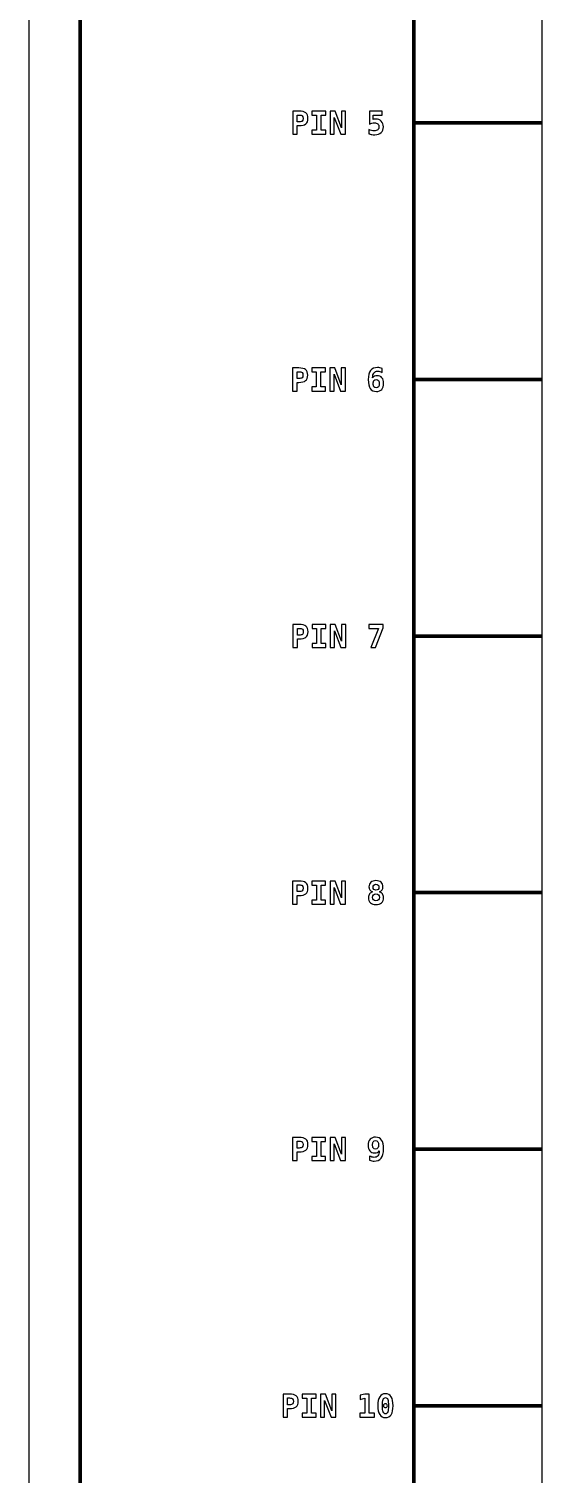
# Model space of a CAD drawing. Header units: centimetres. Extents: x -11.5 to -9.5, y -24.9 to -2.9.
# Drawn here: x -11.5 to -9.5, y -14.12 to -8.48 of the extents above; entities that cross this region are included whole.
import ezdxf

# ---------------------------------------------------------------- set-up
doc = ezdxf.new("R2010")
doc.units = ezdxf.units.CM
doc.header["$MEASUREMENT"] = 0
doc.layers.add('Layer 1', color=7, linetype='Continuous')

msp = doc.modelspace()

# ---------------------------------------------------------------- linework, layer by layer
at = {"layer": 'Layer 1', "color": 7}
msp.add_lwpolyline([(-11.5, -24.85), (-9.5, -24.85), (-9.5, -2.85), (-11.5, -2.85), (-11.5, -24.85)], close=True, dxfattribs=at)
at = {"layer": 'Layer 1', "color": 7, "lineweight": 100}
msp.add_lwpolyline([(-11.3, -24.35), (-10, -24.35), (-10, -4.35), (-11.3, -4.35), (-11.3, -24.35)], close=True, dxfattribs=at)
at = {"layer": 'Layer 1', "color": 250}
for points, knots in [([(-10.47187, -8.80412), (-10.47187, -8.80412), (-10.44744, -8.80412), (-10.44744, -8.80412), (-10.44744, -8.80412), (-10.43503, -8.80412), (-10.4261, -8.80632), (-10.42065, -8.81075), (-10.42065, -8.81075), (-10.41519, -8.81517), (-10.41248, -8.82235), (-10.41248, -8.83227), (-10.41248, -8.83227), (-10.41248, -8.84219), (-10.41519, -8.84937), (-10.42065, -8.8538), (-10.42065, -8.8538), (-10.4261, -8.85822), (-10.43503, -8.86042), (-10.44744, -8.86042), (-10.44744, -8.86042), (-10.44744, -8.86042), (-10.45409, -8.86042), (-10.45409, -8.86042), (-10.45409, -8.86042), (-10.45409, -8.86042), (-10.45409, -8.89413), (-10.45409, -8.89413), (-10.45409, -8.89413), (-10.45409, -8.89413), (-10.47187, -8.89413), (-10.47187, -8.89413), (-10.47187, -8.89413), (-10.47187, -8.89413), (-10.47187, -8.80412), (-10.47187, -8.80412)], [0, 0, 0, 0, 0.1111111, 0.1111111, 0.1111111, 0.1111111, 0.2222222, 0.2222222, 0.2222222, 0.2222222, 0.3333333, 0.3333333, 0.3333333, 0.3333333, 0.4444444, 0.4444444, 0.4444444, 0.4444444, 0.5555556, 0.5555556, 0.5555556, 0.5555556, 0.6666667, 0.6666667, 0.6666667, 0.6666667, 0.7777778, 0.7777778, 0.7777778, 0.7777778, 0.8888889, 0.8888889, 0.8888889, 0.8888889, 1, 1, 1, 1]), ([(-10.45409, -8.81908), (-10.45409, -8.81908), (-10.45409, -8.84546), (-10.45409, -8.84546), (-10.45409, -8.84546), (-10.45409, -8.84546), (-10.44678, -8.84546), (-10.44678, -8.84546), (-10.44678, -8.84546), (-10.44096, -8.84546), (-10.43686, -8.84447), (-10.43452, -8.84252), (-10.43452, -8.84252), (-10.43215, -8.84054), (-10.43098, -8.83713), (-10.43098, -8.83227), (-10.43098, -8.83227), (-10.43098, -8.82742), (-10.43215, -8.824), (-10.43452, -8.82202), (-10.43452, -8.82202), (-10.43686, -8.82007), (-10.44096, -8.81908), (-10.44678, -8.81908), (-10.44678, -8.81908), (-10.44678, -8.81908), (-10.45409, -8.81908), (-10.45409, -8.81908)], [0, 0, 0, 0, 0.1428571, 0.1428571, 0.1428571, 0.1428571, 0.2857143, 0.2857143, 0.2857143, 0.2857143, 0.4285714, 0.4285714, 0.4285714, 0.4285714, 0.5714286, 0.5714286, 0.5714286, 0.5714286, 0.7142857, 0.7142857, 0.7142857, 0.7142857, 0.8571429, 0.8571429, 0.8571429, 0.8571429, 1, 1, 1, 1]), ([(-10.39694, -8.8198), (-10.39694, -8.8198), (-10.39694, -8.80412), (-10.39694, -8.80412), (-10.39694, -8.80412), (-10.39694, -8.80412), (-10.34335, -8.80412), (-10.34335, -8.80412), (-10.34335, -8.80412), (-10.34335, -8.80412), (-10.34335, -8.8198), (-10.34335, -8.8198), (-10.34335, -8.8198), (-10.34335, -8.8198), (-10.36126, -8.8198), (-10.36126, -8.8198), (-10.36126, -8.8198), (-10.36126, -8.8198), (-10.36126, -8.87845), (-10.36126, -8.87845), (-10.36126, -8.87845), (-10.36126, -8.87845), (-10.34335, -8.87845), (-10.34335, -8.87845), (-10.34335, -8.87845), (-10.34335, -8.87845), (-10.34335, -8.89413), (-10.34335, -8.89413), (-10.34335, -8.89413), (-10.34335, -8.89413), (-10.39694, -8.89413), (-10.39694, -8.89413), (-10.39694, -8.89413), (-10.39694, -8.89413), (-10.39694, -8.87845), (-10.39694, -8.87845), (-10.39694, -8.87845), (-10.39694, -8.87845), (-10.37904, -8.87845), (-10.37904, -8.87845), (-10.37904, -8.87845), (-10.37904, -8.87845), (-10.37904, -8.8198), (-10.37904, -8.8198), (-10.37904, -8.8198), (-10.37904, -8.8198), (-10.39694, -8.8198), (-10.39694, -8.8198)], [0, 0, 0, 0, 0.0833333, 0.0833333, 0.0833333, 0.0833333, 0.1666667, 0.1666667, 0.1666667, 0.1666667, 0.25, 0.25, 0.25, 0.25, 0.3333333, 0.3333333, 0.3333333, 0.3333333, 0.4166667, 0.4166667, 0.4166667, 0.4166667, 0.5, 0.5, 0.5, 0.5, 0.5833333, 0.5833333, 0.5833333, 0.5833333, 0.6666667, 0.6666667, 0.6666667, 0.6666667, 0.75, 0.75, 0.75, 0.75, 0.8333333, 0.8333333, 0.8333333, 0.8333333, 0.9166667, 0.9166667, 0.9166667, 0.9166667, 1, 1, 1, 1]), ([(-10.3258, -8.80412), (-10.3258, -8.80412), (-10.30668, -8.80412), (-10.30668, -8.80412), (-10.30668, -8.80412), (-10.30668, -8.80412), (-10.28162, -8.86954), (-10.28162, -8.86954), (-10.28162, -8.86954), (-10.28162, -8.86954), (-10.28162, -8.80412), (-10.28162, -8.80412), (-10.28162, -8.80412), (-10.28162, -8.80412), (-10.26594, -8.80412), (-10.26594, -8.80412), (-10.26594, -8.80412), (-10.26594, -8.80412), (-10.26594, -8.89413), (-10.26594, -8.89413), (-10.26594, -8.89413), (-10.26594, -8.89413), (-10.28493, -8.89413), (-10.28493, -8.89413), (-10.28493, -8.89413), (-10.28493, -8.89413), (-10.31012, -8.82871), (-10.31012, -8.82871), (-10.31012, -8.82871), (-10.31012, -8.82871), (-10.31012, -8.89413), (-10.31012, -8.89413), (-10.31012, -8.89413), (-10.31012, -8.89413), (-10.3258, -8.89413), (-10.3258, -8.89413), (-10.3258, -8.89413), (-10.3258, -8.89413), (-10.3258, -8.80412), (-10.3258, -8.80412)], [0, 0, 0, 0, 0.1, 0.1, 0.1, 0.1, 0.2, 0.2, 0.2, 0.2, 0.3, 0.3, 0.3, 0.3, 0.4, 0.4, 0.4, 0.4, 0.5, 0.5, 0.5, 0.5, 0.6, 0.6, 0.6, 0.6, 0.7, 0.7, 0.7, 0.7, 0.8, 0.8, 0.8, 0.8, 0.9, 0.9, 0.9, 0.9, 1, 1, 1, 1]), ([(-10.17269, -8.80412), (-10.17269, -8.80412), (-10.1238, -8.80412), (-10.1238, -8.80412), (-10.1238, -8.80412), (-10.1238, -8.80412), (-10.1238, -8.8198), (-10.1238, -8.8198), (-10.1238, -8.8198), (-10.1238, -8.8198), (-10.15829, -8.8198), (-10.15829, -8.8198), (-10.15829, -8.8198), (-10.15829, -8.8198), (-10.15829, -8.83649), (-10.15829, -8.83649), (-10.15829, -8.83649), (-10.15685, -8.83593), (-10.15528, -8.83552), (-10.15364, -8.83526), (-10.15364, -8.83526), (-10.15199, -8.83499), (-10.15024, -8.83486), (-10.14839, -8.83486), (-10.14839, -8.83486), (-10.13948, -8.83486), (-10.13224, -8.83768), (-10.12668, -8.8433), (-10.12668, -8.8433), (-10.12114, -8.84894), (-10.11837, -8.85625), (-10.11837, -8.86526), (-10.11837, -8.86526), (-10.11837, -8.8747), (-10.12137, -8.88215), (-10.12738, -8.88765), (-10.12738, -8.88765), (-10.13339, -8.89314), (-10.14158, -8.89588), (-10.15195, -8.89588), (-10.15195, -8.89588), (-10.1558, -8.89588), (-10.15971, -8.89555), (-10.16364, -8.89491), (-10.16364, -8.89491), (-10.16757, -8.89427), (-10.1716, -8.89331), (-10.1757, -8.89201), (-10.1757, -8.89201), (-10.1757, -8.89201), (-10.1757, -8.87598), (-10.1757, -8.87598), (-10.1757, -8.87598), (-10.17236, -8.87763), (-10.16893, -8.87886), (-10.16543, -8.87968), (-10.16543, -8.87968), (-10.16191, -8.88051), (-10.15837, -8.88092), (-10.15483, -8.88092), (-10.15483, -8.88092), (-10.14858, -8.88092), (-10.1438, -8.87958), (-10.14055, -8.87691), (-10.14055, -8.87691), (-10.1373, -8.87423), (-10.13567, -8.87036), (-10.13567, -8.86526), (-10.13567, -8.86526), (-10.13567, -8.86055), (-10.1373, -8.85678), (-10.14053, -8.85394), (-10.14053, -8.85394), (-10.14376, -8.85112), (-10.14808, -8.8497), (-10.15345, -8.8497), (-10.15345, -8.8497), (-10.15664, -8.8497), (-10.15981, -8.85009), (-10.16302, -8.85087), (-10.16302, -8.85087), (-10.16621, -8.85166), (-10.16944, -8.85285), (-10.17269, -8.85441), (-10.17269, -8.85441), (-10.17269, -8.85441), (-10.17269, -8.80412), (-10.17269, -8.80412)], [0, 0, 0, 0, 0.0454545, 0.0454545, 0.0454545, 0.0454545, 0.0909091, 0.0909091, 0.0909091, 0.0909091, 0.1363636, 0.1363636, 0.1363636, 0.1363636, 0.1818182, 0.1818182, 0.1818182, 0.1818182, 0.2272727, 0.2272727, 0.2272727, 0.2272727, 0.2727273, 0.2727273, 0.2727273, 0.2727273, 0.3181818, 0.3181818, 0.3181818, 0.3181818, 0.3636364, 0.3636364, 0.3636364, 0.3636364, 0.4090909, 0.4090909, 0.4090909, 0.4090909, 0.4545455, 0.4545455, 0.4545455, 0.4545455, 0.5, 0.5, 0.5, 0.5, 0.5454545, 0.5454545, 0.5454545, 0.5454545, 0.5909091, 0.5909091, 0.5909091, 0.5909091, 0.6363636, 0.6363636, 0.6363636, 0.6363636, 0.6818182, 0.6818182, 0.6818182, 0.6818182, 0.7272727, 0.7272727, 0.7272727, 0.7272727, 0.7727273, 0.7727273, 0.7727273, 0.7727273, 0.8181818, 0.8181818, 0.8181818, 0.8181818, 0.8636364, 0.8636364, 0.8636364, 0.8636364, 0.9090909, 0.9090909, 0.9090909, 0.9090909, 0.9545455, 0.9545455, 0.9545455, 0.9545455, 1, 1, 1, 1]), ([(-10.47271, -9.80481), (-10.47271, -9.80481), (-10.44828, -9.80481), (-10.44828, -9.80481), (-10.44828, -9.80481), (-10.43587, -9.80481), (-10.42694, -9.80701), (-10.42149, -9.81144), (-10.42149, -9.81144), (-10.41603, -9.81586), (-10.41332, -9.82304), (-10.41332, -9.83296), (-10.41332, -9.83296), (-10.41332, -9.84288), (-10.41603, -9.85006), (-10.42149, -9.85449), (-10.42149, -9.85449), (-10.42694, -9.85891), (-10.43587, -9.86111), (-10.44828, -9.86111), (-10.44828, -9.86111), (-10.44828, -9.86111), (-10.45493, -9.86111), (-10.45493, -9.86111), (-10.45493, -9.86111), (-10.45493, -9.86111), (-10.45493, -9.89482), (-10.45493, -9.89482), (-10.45493, -9.89482), (-10.45493, -9.89482), (-10.47271, -9.89482), (-10.47271, -9.89482), (-10.47271, -9.89482), (-10.47271, -9.89482), (-10.47271, -9.80481), (-10.47271, -9.80481)], [0, 0, 0, 0, 0.1111111, 0.1111111, 0.1111111, 0.1111111, 0.2222222, 0.2222222, 0.2222222, 0.2222222, 0.3333333, 0.3333333, 0.3333333, 0.3333333, 0.4444444, 0.4444444, 0.4444444, 0.4444444, 0.5555556, 0.5555556, 0.5555556, 0.5555556, 0.6666667, 0.6666667, 0.6666667, 0.6666667, 0.7777778, 0.7777778, 0.7777778, 0.7777778, 0.8888889, 0.8888889, 0.8888889, 0.8888889, 1, 1, 1, 1]), ([(-10.45493, -9.81977), (-10.45493, -9.81977), (-10.45493, -9.84615), (-10.45493, -9.84615), (-10.45493, -9.84615), (-10.45493, -9.84615), (-10.44762, -9.84615), (-10.44762, -9.84615), (-10.44762, -9.84615), (-10.4418, -9.84615), (-10.4377, -9.84516), (-10.43536, -9.84321), (-10.43536, -9.84321), (-10.43299, -9.84123), (-10.43182, -9.83782), (-10.43182, -9.83296), (-10.43182, -9.83296), (-10.43182, -9.82811), (-10.43299, -9.82469), (-10.43536, -9.82271), (-10.43536, -9.82271), (-10.4377, -9.82076), (-10.4418, -9.81977), (-10.44762, -9.81977), (-10.44762, -9.81977), (-10.44762, -9.81977), (-10.45493, -9.81977), (-10.45493, -9.81977)], [0, 0, 0, 0, 0.1428571, 0.1428571, 0.1428571, 0.1428571, 0.2857143, 0.2857143, 0.2857143, 0.2857143, 0.4285714, 0.4285714, 0.4285714, 0.4285714, 0.5714286, 0.5714286, 0.5714286, 0.5714286, 0.7142857, 0.7142857, 0.7142857, 0.7142857, 0.8571429, 0.8571429, 0.8571429, 0.8571429, 1, 1, 1, 1]), ([(-10.39778, -9.82049), (-10.39778, -9.82049), (-10.39778, -9.80481), (-10.39778, -9.80481), (-10.39778, -9.80481), (-10.39778, -9.80481), (-10.34419, -9.80481), (-10.34419, -9.80481), (-10.34419, -9.80481), (-10.34419, -9.80481), (-10.34419, -9.82049), (-10.34419, -9.82049), (-10.34419, -9.82049), (-10.34419, -9.82049), (-10.3621, -9.82049), (-10.3621, -9.82049), (-10.3621, -9.82049), (-10.3621, -9.82049), (-10.3621, -9.87914), (-10.3621, -9.87914), (-10.3621, -9.87914), (-10.3621, -9.87914), (-10.34419, -9.87914), (-10.34419, -9.87914), (-10.34419, -9.87914), (-10.34419, -9.87914), (-10.34419, -9.89482), (-10.34419, -9.89482), (-10.34419, -9.89482), (-10.34419, -9.89482), (-10.39778, -9.89482), (-10.39778, -9.89482), (-10.39778, -9.89482), (-10.39778, -9.89482), (-10.39778, -9.87914), (-10.39778, -9.87914), (-10.39778, -9.87914), (-10.39778, -9.87914), (-10.37988, -9.87914), (-10.37988, -9.87914), (-10.37988, -9.87914), (-10.37988, -9.87914), (-10.37988, -9.82049), (-10.37988, -9.82049), (-10.37988, -9.82049), (-10.37988, -9.82049), (-10.39778, -9.82049), (-10.39778, -9.82049)], [0, 0, 0, 0, 0.0833333, 0.0833333, 0.0833333, 0.0833333, 0.1666667, 0.1666667, 0.1666667, 0.1666667, 0.25, 0.25, 0.25, 0.25, 0.3333333, 0.3333333, 0.3333333, 0.3333333, 0.4166667, 0.4166667, 0.4166667, 0.4166667, 0.5, 0.5, 0.5, 0.5, 0.5833333, 0.5833333, 0.5833333, 0.5833333, 0.6666667, 0.6666667, 0.6666667, 0.6666667, 0.75, 0.75, 0.75, 0.75, 0.8333333, 0.8333333, 0.8333333, 0.8333333, 0.9166667, 0.9166667, 0.9166667, 0.9166667, 1, 1, 1, 1]), ([(-10.32664, -9.80481), (-10.32664, -9.80481), (-10.30752, -9.80481), (-10.30752, -9.80481), (-10.30752, -9.80481), (-10.30752, -9.80481), (-10.28246, -9.87023), (-10.28246, -9.87023), (-10.28246, -9.87023), (-10.28246, -9.87023), (-10.28246, -9.80481), (-10.28246, -9.80481), (-10.28246, -9.80481), (-10.28246, -9.80481), (-10.26678, -9.80481), (-10.26678, -9.80481), (-10.26678, -9.80481), (-10.26678, -9.80481), (-10.26678, -9.89482), (-10.26678, -9.89482), (-10.26678, -9.89482), (-10.26678, -9.89482), (-10.28577, -9.89482), (-10.28577, -9.89482), (-10.28577, -9.89482), (-10.28577, -9.89482), (-10.31096, -9.8294), (-10.31096, -9.8294), (-10.31096, -9.8294), (-10.31096, -9.8294), (-10.31096, -9.89482), (-10.31096, -9.89482), (-10.31096, -9.89482), (-10.31096, -9.89482), (-10.32664, -9.89482), (-10.32664, -9.89482), (-10.32664, -9.89482), (-10.32664, -9.89482), (-10.32664, -9.80481), (-10.32664, -9.80481)], [0, 0, 0, 0, 0.1, 0.1, 0.1, 0.1, 0.2, 0.2, 0.2, 0.2, 0.3, 0.3, 0.3, 0.3, 0.4, 0.4, 0.4, 0.4, 0.5, 0.5, 0.5, 0.5, 0.6, 0.6, 0.6, 0.6, 0.7, 0.7, 0.7, 0.7, 0.8, 0.8, 0.8, 0.8, 0.9, 0.9, 0.9, 0.9, 1, 1, 1, 1]), ([(-10.12308, -9.80693), (-10.12308, -9.80693), (-10.12308, -9.82308), (-10.12308, -9.82308), (-10.12308, -9.82308), (-10.12624, -9.82127), (-10.12929, -9.81991), (-10.13221, -9.81901), (-10.13221, -9.81901), (-10.13511, -9.8181), (-10.13791, -9.81765), (-10.14061, -9.81765), (-10.14061, -9.81765), (-10.14703, -9.81765), (-10.15193, -9.81981), (-10.15528, -9.82413), (-10.15528, -9.82413), (-10.15863, -9.82845), (-10.16038, -9.83483), (-10.16055, -9.84327), (-10.16055, -9.84327), (-10.15866, -9.84066), (-10.15625, -9.8387), (-10.15333, -9.83739), (-10.15333, -9.83739), (-10.15038, -9.83609), (-10.14693, -9.83543), (-10.14295, -9.83543), (-10.14295, -9.83543), (-10.13483, -9.83543), (-10.12857, -9.838), (-10.12415, -9.84313), (-10.12415, -9.84313), (-10.11972, -9.84825), (-10.11752, -9.85552), (-10.11752, -9.86492), (-10.11752, -9.86492), (-10.11752, -9.875), (-10.12001, -9.88282), (-10.12497, -9.88838), (-10.12497, -9.88838), (-10.12993, -9.89391), (-10.1369, -9.89669), (-10.14592, -9.89669), (-10.14592, -9.89669), (-10.15689, -9.89669), (-10.16485, -9.89301), (-10.16981, -9.88566), (-10.16981, -9.88566), (-10.17477, -9.8783), (-10.17726, -9.86642), (-10.17726, -9.85002), (-10.17726, -9.85002), (-10.17726, -9.83444), (-10.17423, -9.82275), (-10.16816, -9.81498), (-10.16816, -9.81498), (-10.16209, -9.8072), (-10.153, -9.80331), (-10.14085, -9.80331), (-10.14085, -9.80331), (-10.13804, -9.80331), (-10.13513, -9.80362), (-10.13215, -9.80421), (-10.13215, -9.80421), (-10.12915, -9.80481), (-10.12612, -9.80572), (-10.12308, -9.80693)], [0, 0, 0, 0, 0.0588235, 0.0588235, 0.0588235, 0.0588235, 0.1176471, 0.1176471, 0.1176471, 0.1176471, 0.1764706, 0.1764706, 0.1764706, 0.1764706, 0.2352941, 0.2352941, 0.2352941, 0.2352941, 0.2941176, 0.2941176, 0.2941176, 0.2941176, 0.3529412, 0.3529412, 0.3529412, 0.3529412, 0.4117647, 0.4117647, 0.4117647, 0.4117647, 0.4705882, 0.4705882, 0.4705882, 0.4705882, 0.5294118, 0.5294118, 0.5294118, 0.5294118, 0.5882353, 0.5882353, 0.5882353, 0.5882353, 0.6470588, 0.6470588, 0.6470588, 0.6470588, 0.7058824, 0.7058824, 0.7058824, 0.7058824, 0.7647059, 0.7647059, 0.7647059, 0.7647059, 0.8235294, 0.8235294, 0.8235294, 0.8235294, 0.8823529, 0.8823529, 0.8823529, 0.8823529, 0.9411765, 0.9411765, 0.9411765, 0.9411765, 1, 1, 1, 1]), ([(-10.14639, -9.84971), (-10.15024, -9.84971), (-10.15318, -9.85111), (-10.15522, -9.85391), (-10.15522, -9.85391), (-10.15726, -9.85671), (-10.15826, -9.86074), (-10.15826, -9.86605), (-10.15826, -9.86605), (-10.15826, -9.87132), (-10.15726, -9.87535), (-10.15522, -9.87815), (-10.15522, -9.87815), (-10.15318, -9.88095), (-10.15024, -9.88235), (-10.14639, -9.88235), (-10.14639, -9.88235), (-10.14252, -9.88235), (-10.13956, -9.88095), (-10.1375, -9.87815), (-10.1375, -9.87815), (-10.13542, -9.87535), (-10.13439, -9.87132), (-10.13439, -9.86605), (-10.13439, -9.86605), (-10.13439, -9.86078), (-10.13542, -9.85675), (-10.1375, -9.85393), (-10.1375, -9.85393), (-10.13956, -9.85111), (-10.14252, -9.84971), (-10.14639, -9.84971)], [0, 0, 0, 0, 0.125, 0.125, 0.125, 0.125, 0.25, 0.25, 0.25, 0.25, 0.375, 0.375, 0.375, 0.375, 0.5, 0.5, 0.5, 0.5, 0.625, 0.625, 0.625, 0.625, 0.75, 0.75, 0.75, 0.75, 0.875, 0.875, 0.875, 0.875, 1, 1, 1, 1]), ([(-10.47143, -10.80498), (-10.47143, -10.80498), (-10.447, -10.80498), (-10.447, -10.80498), (-10.447, -10.80498), (-10.43459, -10.80498), (-10.42566, -10.80718), (-10.42021, -10.81161), (-10.42021, -10.81161), (-10.41475, -10.81603), (-10.41204, -10.82321), (-10.41204, -10.83313), (-10.41204, -10.83313), (-10.41204, -10.84305), (-10.41475, -10.85023), (-10.42021, -10.85466), (-10.42021, -10.85466), (-10.42566, -10.85908), (-10.43459, -10.86128), (-10.447, -10.86128), (-10.447, -10.86128), (-10.447, -10.86128), (-10.45365, -10.86128), (-10.45365, -10.86128), (-10.45365, -10.86128), (-10.45365, -10.86128), (-10.45365, -10.89499), (-10.45365, -10.89499), (-10.45365, -10.89499), (-10.45365, -10.89499), (-10.47143, -10.89499), (-10.47143, -10.89499), (-10.47143, -10.89499), (-10.47143, -10.89499), (-10.47143, -10.80498), (-10.47143, -10.80498)], [0, 0, 0, 0, 0.1111111, 0.1111111, 0.1111111, 0.1111111, 0.2222222, 0.2222222, 0.2222222, 0.2222222, 0.3333333, 0.3333333, 0.3333333, 0.3333333, 0.4444444, 0.4444444, 0.4444444, 0.4444444, 0.5555556, 0.5555556, 0.5555556, 0.5555556, 0.6666667, 0.6666667, 0.6666667, 0.6666667, 0.7777778, 0.7777778, 0.7777778, 0.7777778, 0.8888889, 0.8888889, 0.8888889, 0.8888889, 1, 1, 1, 1]), ([(-10.3965, -10.82066), (-10.3965, -10.82066), (-10.3965, -10.80498), (-10.3965, -10.80498), (-10.3965, -10.80498), (-10.3965, -10.80498), (-10.34291, -10.80498), (-10.34291, -10.80498), (-10.34291, -10.80498), (-10.34291, -10.80498), (-10.34291, -10.82066), (-10.34291, -10.82066), (-10.34291, -10.82066), (-10.34291, -10.82066), (-10.36082, -10.82066), (-10.36082, -10.82066), (-10.36082, -10.82066), (-10.36082, -10.82066), (-10.36082, -10.87931), (-10.36082, -10.87931), (-10.36082, -10.87931), (-10.36082, -10.87931), (-10.34291, -10.87931), (-10.34291, -10.87931), (-10.34291, -10.87931), (-10.34291, -10.87931), (-10.34291, -10.89499), (-10.34291, -10.89499), (-10.34291, -10.89499), (-10.34291, -10.89499), (-10.3965, -10.89499), (-10.3965, -10.89499), (-10.3965, -10.89499), (-10.3965, -10.89499), (-10.3965, -10.87931), (-10.3965, -10.87931), (-10.3965, -10.87931), (-10.3965, -10.87931), (-10.3786, -10.87931), (-10.3786, -10.87931), (-10.3786, -10.87931), (-10.3786, -10.87931), (-10.3786, -10.82066), (-10.3786, -10.82066), (-10.3786, -10.82066), (-10.3786, -10.82066), (-10.3965, -10.82066), (-10.3965, -10.82066)], [0, 0, 0, 0, 0.0833333, 0.0833333, 0.0833333, 0.0833333, 0.1666667, 0.1666667, 0.1666667, 0.1666667, 0.25, 0.25, 0.25, 0.25, 0.3333333, 0.3333333, 0.3333333, 0.3333333, 0.4166667, 0.4166667, 0.4166667, 0.4166667, 0.5, 0.5, 0.5, 0.5, 0.5833333, 0.5833333, 0.5833333, 0.5833333, 0.6666667, 0.6666667, 0.6666667, 0.6666667, 0.75, 0.75, 0.75, 0.75, 0.8333333, 0.8333333, 0.8333333, 0.8333333, 0.9166667, 0.9166667, 0.9166667, 0.9166667, 1, 1, 1, 1]), ([(-10.32536, -10.80498), (-10.32536, -10.80498), (-10.30624, -10.80498), (-10.30624, -10.80498), (-10.30624, -10.80498), (-10.30624, -10.80498), (-10.28118, -10.8704), (-10.28118, -10.8704), (-10.28118, -10.8704), (-10.28118, -10.8704), (-10.28118, -10.80498), (-10.28118, -10.80498), (-10.28118, -10.80498), (-10.28118, -10.80498), (-10.2655, -10.80498), (-10.2655, -10.80498), (-10.2655, -10.80498), (-10.2655, -10.80498), (-10.2655, -10.89499), (-10.2655, -10.89499), (-10.2655, -10.89499), (-10.2655, -10.89499), (-10.28449, -10.89499), (-10.28449, -10.89499), (-10.28449, -10.89499), (-10.28449, -10.89499), (-10.30968, -10.82957), (-10.30968, -10.82957), (-10.30968, -10.82957), (-10.30968, -10.82957), (-10.30968, -10.89499), (-10.30968, -10.89499), (-10.30968, -10.89499), (-10.30968, -10.89499), (-10.32536, -10.89499), (-10.32536, -10.89499), (-10.32536, -10.89499), (-10.32536, -10.89499), (-10.32536, -10.80498), (-10.32536, -10.80498)], [0, 0, 0, 0, 0.1, 0.1, 0.1, 0.1, 0.2, 0.2, 0.2, 0.2, 0.3, 0.3, 0.3, 0.3, 0.4, 0.4, 0.4, 0.4, 0.5, 0.5, 0.5, 0.5, 0.6, 0.6, 0.6, 0.6, 0.7, 0.7, 0.7, 0.7, 0.8, 0.8, 0.8, 0.8, 0.9, 0.9, 0.9, 0.9, 1, 1, 1, 1]), ([(-10.17573, -10.80498), (-10.17573, -10.80498), (-10.11881, -10.80498), (-10.11881, -10.80498), (-10.11881, -10.80498), (-10.11881, -10.80498), (-10.11881, -10.81757), (-10.11881, -10.81757), (-10.11881, -10.81757), (-10.11881, -10.81757), (-10.14933, -10.89499), (-10.14933, -10.89499), (-10.14933, -10.89499), (-10.14933, -10.89499), (-10.16748, -10.89499), (-10.16748, -10.89499), (-10.16748, -10.89499), (-10.16748, -10.89499), (-10.13818, -10.82066), (-10.13818, -10.82066), (-10.13818, -10.82066), (-10.13818, -10.82066), (-10.17573, -10.82066), (-10.17573, -10.82066), (-10.17573, -10.82066), (-10.17573, -10.82066), (-10.17573, -10.80498), (-10.17573, -10.80498)], [0, 0, 0, 0, 0.1428571, 0.1428571, 0.1428571, 0.1428571, 0.2857143, 0.2857143, 0.2857143, 0.2857143, 0.4285714, 0.4285714, 0.4285714, 0.4285714, 0.5714286, 0.5714286, 0.5714286, 0.5714286, 0.7142857, 0.7142857, 0.7142857, 0.7142857, 0.8571429, 0.8571429, 0.8571429, 0.8571429, 1, 1, 1, 1]), ([(-10.45365, -10.81994), (-10.45365, -10.81994), (-10.45365, -10.84632), (-10.45365, -10.84632), (-10.45365, -10.84632), (-10.45365, -10.84632), (-10.44634, -10.84632), (-10.44634, -10.84632), (-10.44634, -10.84632), (-10.44052, -10.84632), (-10.43642, -10.84533), (-10.43408, -10.84338), (-10.43408, -10.84338), (-10.43171, -10.8414), (-10.43054, -10.83799), (-10.43054, -10.83313), (-10.43054, -10.83313), (-10.43054, -10.82828), (-10.43171, -10.82486), (-10.43408, -10.82288), (-10.43408, -10.82288), (-10.43642, -10.82093), (-10.44052, -10.81994), (-10.44634, -10.81994), (-10.44634, -10.81994), (-10.44634, -10.81994), (-10.45365, -10.81994), (-10.45365, -10.81994)], [0, 0, 0, 0, 0.1428571, 0.1428571, 0.1428571, 0.1428571, 0.2857143, 0.2857143, 0.2857143, 0.2857143, 0.4285714, 0.4285714, 0.4285714, 0.4285714, 0.5714286, 0.5714286, 0.5714286, 0.5714286, 0.7142857, 0.7142857, 0.7142857, 0.7142857, 0.8571429, 0.8571429, 0.8571429, 0.8571429, 1, 1, 1, 1]), ([(-10.47217, -11.80492), (-10.47217, -11.80492), (-10.44774, -11.80492), (-10.44774, -11.80492), (-10.44774, -11.80492), (-10.43533, -11.80492), (-10.4264, -11.80712), (-10.42095, -11.81155), (-10.42095, -11.81155), (-10.41549, -11.81597), (-10.41278, -11.82315), (-10.41278, -11.83307), (-10.41278, -11.83307), (-10.41278, -11.84299), (-10.41549, -11.85017), (-10.42095, -11.8546), (-10.42095, -11.8546), (-10.4264, -11.85902), (-10.43533, -11.86122), (-10.44774, -11.86122), (-10.44774, -11.86122), (-10.44774, -11.86122), (-10.45439, -11.86122), (-10.45439, -11.86122), (-10.45439, -11.86122), (-10.45439, -11.86122), (-10.45439, -11.89493), (-10.45439, -11.89493), (-10.45439, -11.89493), (-10.45439, -11.89493), (-10.47217, -11.89493), (-10.47217, -11.89493), (-10.47217, -11.89493), (-10.47217, -11.89493), (-10.47217, -11.80492), (-10.47217, -11.80492)], [0, 0, 0, 0, 0.1111111, 0.1111111, 0.1111111, 0.1111111, 0.2222222, 0.2222222, 0.2222222, 0.2222222, 0.3333333, 0.3333333, 0.3333333, 0.3333333, 0.4444444, 0.4444444, 0.4444444, 0.4444444, 0.5555556, 0.5555556, 0.5555556, 0.5555556, 0.6666667, 0.6666667, 0.6666667, 0.6666667, 0.7777778, 0.7777778, 0.7777778, 0.7777778, 0.8888889, 0.8888889, 0.8888889, 0.8888889, 1, 1, 1, 1]), ([(-10.45439, -11.81988), (-10.45439, -11.81988), (-10.45439, -11.84626), (-10.45439, -11.84626), (-10.45439, -11.84626), (-10.45439, -11.84626), (-10.44708, -11.84626), (-10.44708, -11.84626), (-10.44708, -11.84626), (-10.44126, -11.84626), (-10.43716, -11.84527), (-10.43482, -11.84332), (-10.43482, -11.84332), (-10.43245, -11.84134), (-10.43128, -11.83793), (-10.43128, -11.83307), (-10.43128, -11.83307), (-10.43128, -11.82822), (-10.43245, -11.8248), (-10.43482, -11.82282), (-10.43482, -11.82282), (-10.43716, -11.82087), (-10.44126, -11.81988), (-10.44708, -11.81988), (-10.44708, -11.81988), (-10.44708, -11.81988), (-10.45439, -11.81988), (-10.45439, -11.81988)], [0, 0, 0, 0, 0.1428571, 0.1428571, 0.1428571, 0.1428571, 0.2857143, 0.2857143, 0.2857143, 0.2857143, 0.4285714, 0.4285714, 0.4285714, 0.4285714, 0.5714286, 0.5714286, 0.5714286, 0.5714286, 0.7142857, 0.7142857, 0.7142857, 0.7142857, 0.8571429, 0.8571429, 0.8571429, 0.8571429, 1, 1, 1, 1]), ([(-10.39724, -11.8206), (-10.39724, -11.8206), (-10.39724, -11.80492), (-10.39724, -11.80492), (-10.39724, -11.80492), (-10.39724, -11.80492), (-10.34365, -11.80492), (-10.34365, -11.80492), (-10.34365, -11.80492), (-10.34365, -11.80492), (-10.34365, -11.8206), (-10.34365, -11.8206), (-10.34365, -11.8206), (-10.34365, -11.8206), (-10.36156, -11.8206), (-10.36156, -11.8206), (-10.36156, -11.8206), (-10.36156, -11.8206), (-10.36156, -11.87925), (-10.36156, -11.87925), (-10.36156, -11.87925), (-10.36156, -11.87925), (-10.34365, -11.87925), (-10.34365, -11.87925), (-10.34365, -11.87925), (-10.34365, -11.87925), (-10.34365, -11.89493), (-10.34365, -11.89493), (-10.34365, -11.89493), (-10.34365, -11.89493), (-10.39724, -11.89493), (-10.39724, -11.89493), (-10.39724, -11.89493), (-10.39724, -11.89493), (-10.39724, -11.87925), (-10.39724, -11.87925), (-10.39724, -11.87925), (-10.39724, -11.87925), (-10.37934, -11.87925), (-10.37934, -11.87925), (-10.37934, -11.87925), (-10.37934, -11.87925), (-10.37934, -11.8206), (-10.37934, -11.8206), (-10.37934, -11.8206), (-10.37934, -11.8206), (-10.39724, -11.8206), (-10.39724, -11.8206)], [0, 0, 0, 0, 0.0833333, 0.0833333, 0.0833333, 0.0833333, 0.1666667, 0.1666667, 0.1666667, 0.1666667, 0.25, 0.25, 0.25, 0.25, 0.3333333, 0.3333333, 0.3333333, 0.3333333, 0.4166667, 0.4166667, 0.4166667, 0.4166667, 0.5, 0.5, 0.5, 0.5, 0.5833333, 0.5833333, 0.5833333, 0.5833333, 0.6666667, 0.6666667, 0.6666667, 0.6666667, 0.75, 0.75, 0.75, 0.75, 0.8333333, 0.8333333, 0.8333333, 0.8333333, 0.9166667, 0.9166667, 0.9166667, 0.9166667, 1, 1, 1, 1]), ([(-10.3261, -11.80492), (-10.3261, -11.80492), (-10.30698, -11.80492), (-10.30698, -11.80492), (-10.30698, -11.80492), (-10.30698, -11.80492), (-10.28192, -11.87034), (-10.28192, -11.87034), (-10.28192, -11.87034), (-10.28192, -11.87034), (-10.28192, -11.80492), (-10.28192, -11.80492), (-10.28192, -11.80492), (-10.28192, -11.80492), (-10.26624, -11.80492), (-10.26624, -11.80492), (-10.26624, -11.80492), (-10.26624, -11.80492), (-10.26624, -11.89493), (-10.26624, -11.89493), (-10.26624, -11.89493), (-10.26624, -11.89493), (-10.28523, -11.89493), (-10.28523, -11.89493), (-10.28523, -11.89493), (-10.28523, -11.89493), (-10.31042, -11.82951), (-10.31042, -11.82951), (-10.31042, -11.82951), (-10.31042, -11.82951), (-10.31042, -11.89493), (-10.31042, -11.89493), (-10.31042, -11.89493), (-10.31042, -11.89493), (-10.3261, -11.89493), (-10.3261, -11.89493), (-10.3261, -11.89493), (-10.3261, -11.89493), (-10.3261, -11.80492), (-10.3261, -11.80492)], [0, 0, 0, 0, 0.1, 0.1, 0.1, 0.1, 0.2, 0.2, 0.2, 0.2, 0.3, 0.3, 0.3, 0.3, 0.4, 0.4, 0.4, 0.4, 0.5, 0.5, 0.5, 0.5, 0.6, 0.6, 0.6, 0.6, 0.7, 0.7, 0.7, 0.7, 0.8, 0.8, 0.8, 0.8, 0.9, 0.9, 0.9, 0.9, 1, 1, 1, 1]), ([(-10.16069, -11.84723), (-10.16524, -11.84567), (-10.16869, -11.8432), (-10.17106, -11.83984), (-10.17106, -11.83984), (-10.17343, -11.83649), (-10.17462, -11.83239), (-10.17462, -11.82752), (-10.17462, -11.82752), (-10.17462, -11.82005), (-10.17219, -11.81414), (-10.16731, -11.8098), (-10.16731, -11.8098), (-10.16246, -11.80546), (-10.15585, -11.80329), (-10.14748, -11.80329), (-10.14748, -11.80329), (-10.13908, -11.80329), (-10.13245, -11.80546), (-10.1276, -11.8098), (-10.1276, -11.8098), (-10.12272, -11.81414), (-10.12029, -11.82005), (-10.12029, -11.82752), (-10.12029, -11.82752), (-10.12029, -11.83235), (-10.12147, -11.83643), (-10.12379, -11.83978), (-10.12379, -11.83978), (-10.12612, -11.84313), (-10.12951, -11.84562), (-10.13398, -11.84723), (-10.13398, -11.84723), (-10.129, -11.84875), (-10.12511, -11.85149), (-10.12229, -11.85544), (-10.12229, -11.85544), (-10.11947, -11.85937), (-10.11807, -11.8641), (-10.11807, -11.8696), (-10.11807, -11.8696), (-10.11807, -11.87824), (-10.12062, -11.88493), (-10.12572, -11.88962), (-10.12572, -11.88962), (-10.13083, -11.89433), (-10.13809, -11.89668), (-10.14748, -11.89668), (-10.14748, -11.89668), (-10.15684, -11.89668), (-10.16408, -11.89433), (-10.16919, -11.88962), (-10.16919, -11.88962), (-10.17429, -11.88493), (-10.17684, -11.87824), (-10.17684, -11.8696), (-10.17684, -11.8696), (-10.17684, -11.86406), (-10.17542, -11.85931), (-10.17256, -11.85538), (-10.17256, -11.85538), (-10.1697, -11.85143), (-10.16575, -11.84871), (-10.16069, -11.84723)], [0, 0, 0, 0, 0.0625, 0.0625, 0.0625, 0.0625, 0.125, 0.125, 0.125, 0.125, 0.1875, 0.1875, 0.1875, 0.1875, 0.25, 0.25, 0.25, 0.25, 0.3125, 0.3125, 0.3125, 0.3125, 0.375, 0.375, 0.375, 0.375, 0.4375, 0.4375, 0.4375, 0.4375, 0.5, 0.5, 0.5, 0.5, 0.5625, 0.5625, 0.5625, 0.5625, 0.625, 0.625, 0.625, 0.625, 0.6875, 0.6875, 0.6875, 0.6875, 0.75, 0.75, 0.75, 0.75, 0.8125, 0.8125, 0.8125, 0.8125, 0.875, 0.875, 0.875, 0.875, 0.9375, 0.9375, 0.9375, 0.9375, 1, 1, 1, 1]), ([(-10.15881, -11.82898), (-10.15881, -11.8325), (-10.15781, -11.83531), (-10.15577, -11.83737), (-10.15577, -11.83737), (-10.15375, -11.83945), (-10.15097, -11.84048), (-10.14748, -11.84048), (-10.14748, -11.84048), (-10.14396, -11.84048), (-10.14116, -11.83945), (-10.13914, -11.83737), (-10.13914, -11.83737), (-10.1371, -11.83531), (-10.1361, -11.8325), (-10.1361, -11.82898), (-10.1361, -11.82898), (-10.1361, -11.82548), (-10.1371, -11.82272), (-10.13914, -11.82068), (-10.13914, -11.82068), (-10.14116, -11.81865), (-10.14396, -11.81764), (-10.14748, -11.81764), (-10.14748, -11.81764), (-10.15093, -11.81764), (-10.15369, -11.81867), (-10.15575, -11.8207), (-10.15575, -11.8207), (-10.15779, -11.82276), (-10.15881, -11.82552), (-10.15881, -11.82898)], [0, 0, 0, 0, 0.125, 0.125, 0.125, 0.125, 0.25, 0.25, 0.25, 0.25, 0.375, 0.375, 0.375, 0.375, 0.5, 0.5, 0.5, 0.5, 0.625, 0.625, 0.625, 0.625, 0.75, 0.75, 0.75, 0.75, 0.875, 0.875, 0.875, 0.875, 1, 1, 1, 1]), ([(-10.14748, -11.85476), (-10.15147, -11.85476), (-10.15468, -11.85602), (-10.15713, -11.85853), (-10.15713, -11.85853), (-10.15958, -11.86104), (-10.16081, -11.86437), (-10.16081, -11.86853), (-10.16081, -11.86853), (-10.16081, -11.87266), (-10.15958, -11.876), (-10.15713, -11.87853), (-10.15713, -11.87853), (-10.15468, -11.88106), (-10.15147, -11.88234), (-10.14748, -11.88234), (-10.14748, -11.88234), (-10.1435, -11.88234), (-10.14027, -11.88104), (-10.1378, -11.87847), (-10.1378, -11.87847), (-10.13533, -11.8759), (-10.1341, -11.87258), (-10.1341, -11.86853), (-10.1341, -11.86853), (-10.1341, -11.86437), (-10.13533, -11.86104), (-10.13778, -11.85853), (-10.13778, -11.85853), (-10.14023, -11.85602), (-10.14346, -11.85476), (-10.14748, -11.85476)], [0, 0, 0, 0, 0.125, 0.125, 0.125, 0.125, 0.25, 0.25, 0.25, 0.25, 0.375, 0.375, 0.375, 0.375, 0.5, 0.5, 0.5, 0.5, 0.625, 0.625, 0.625, 0.625, 0.75, 0.75, 0.75, 0.75, 0.875, 0.875, 0.875, 0.875, 1, 1, 1, 1]), ([(-10.47211, -12.80424), (-10.47211, -12.80424), (-10.44768, -12.80424), (-10.44768, -12.80424), (-10.44768, -12.80424), (-10.43527, -12.80424), (-10.42634, -12.80644), (-10.42089, -12.81087), (-10.42089, -12.81087), (-10.41543, -12.81529), (-10.41272, -12.82247), (-10.41272, -12.83239), (-10.41272, -12.83239), (-10.41272, -12.84231), (-10.41543, -12.84949), (-10.42089, -12.85392), (-10.42089, -12.85392), (-10.42634, -12.85834), (-10.43527, -12.86054), (-10.44768, -12.86054), (-10.44768, -12.86054), (-10.44768, -12.86054), (-10.45433, -12.86054), (-10.45433, -12.86054), (-10.45433, -12.86054), (-10.45433, -12.86054), (-10.45433, -12.89425), (-10.45433, -12.89425), (-10.45433, -12.89425), (-10.45433, -12.89425), (-10.47211, -12.89425), (-10.47211, -12.89425), (-10.47211, -12.89425), (-10.47211, -12.89425), (-10.47211, -12.80424), (-10.47211, -12.80424)], [0, 0, 0, 0, 0.1111111, 0.1111111, 0.1111111, 0.1111111, 0.2222222, 0.2222222, 0.2222222, 0.2222222, 0.3333333, 0.3333333, 0.3333333, 0.3333333, 0.4444444, 0.4444444, 0.4444444, 0.4444444, 0.5555556, 0.5555556, 0.5555556, 0.5555556, 0.6666667, 0.6666667, 0.6666667, 0.6666667, 0.7777778, 0.7777778, 0.7777778, 0.7777778, 0.8888889, 0.8888889, 0.8888889, 0.8888889, 1, 1, 1, 1]), ([(-10.45433, -12.8192), (-10.45433, -12.8192), (-10.45433, -12.84558), (-10.45433, -12.84558), (-10.45433, -12.84558), (-10.45433, -12.84558), (-10.44702, -12.84558), (-10.44702, -12.84558), (-10.44702, -12.84558), (-10.4412, -12.84558), (-10.4371, -12.84459), (-10.43476, -12.84264), (-10.43476, -12.84264), (-10.43239, -12.84066), (-10.43122, -12.83725), (-10.43122, -12.83239), (-10.43122, -12.83239), (-10.43122, -12.82754), (-10.43239, -12.82412), (-10.43476, -12.82214), (-10.43476, -12.82214), (-10.4371, -12.82019), (-10.4412, -12.8192), (-10.44702, -12.8192), (-10.44702, -12.8192), (-10.44702, -12.8192), (-10.45433, -12.8192), (-10.45433, -12.8192)], [0, 0, 0, 0, 0.1428571, 0.1428571, 0.1428571, 0.1428571, 0.2857143, 0.2857143, 0.2857143, 0.2857143, 0.4285714, 0.4285714, 0.4285714, 0.4285714, 0.5714286, 0.5714286, 0.5714286, 0.5714286, 0.7142857, 0.7142857, 0.7142857, 0.7142857, 0.8571429, 0.8571429, 0.8571429, 0.8571429, 1, 1, 1, 1]), ([(-10.39718, -12.81992), (-10.39718, -12.81992), (-10.39718, -12.80424), (-10.39718, -12.80424), (-10.39718, -12.80424), (-10.39718, -12.80424), (-10.34359, -12.80424), (-10.34359, -12.80424), (-10.34359, -12.80424), (-10.34359, -12.80424), (-10.34359, -12.81992), (-10.34359, -12.81992), (-10.34359, -12.81992), (-10.34359, -12.81992), (-10.3615, -12.81992), (-10.3615, -12.81992), (-10.3615, -12.81992), (-10.3615, -12.81992), (-10.3615, -12.87857), (-10.3615, -12.87857), (-10.3615, -12.87857), (-10.3615, -12.87857), (-10.34359, -12.87857), (-10.34359, -12.87857), (-10.34359, -12.87857), (-10.34359, -12.87857), (-10.34359, -12.89425), (-10.34359, -12.89425), (-10.34359, -12.89425), (-10.34359, -12.89425), (-10.39718, -12.89425), (-10.39718, -12.89425), (-10.39718, -12.89425), (-10.39718, -12.89425), (-10.39718, -12.87857), (-10.39718, -12.87857), (-10.39718, -12.87857), (-10.39718, -12.87857), (-10.37928, -12.87857), (-10.37928, -12.87857), (-10.37928, -12.87857), (-10.37928, -12.87857), (-10.37928, -12.81992), (-10.37928, -12.81992), (-10.37928, -12.81992), (-10.37928, -12.81992), (-10.39718, -12.81992), (-10.39718, -12.81992)], [0, 0, 0, 0, 0.0833333, 0.0833333, 0.0833333, 0.0833333, 0.1666667, 0.1666667, 0.1666667, 0.1666667, 0.25, 0.25, 0.25, 0.25, 0.3333333, 0.3333333, 0.3333333, 0.3333333, 0.4166667, 0.4166667, 0.4166667, 0.4166667, 0.5, 0.5, 0.5, 0.5, 0.5833333, 0.5833333, 0.5833333, 0.5833333, 0.6666667, 0.6666667, 0.6666667, 0.6666667, 0.75, 0.75, 0.75, 0.75, 0.8333333, 0.8333333, 0.8333333, 0.8333333, 0.9166667, 0.9166667, 0.9166667, 0.9166667, 1, 1, 1, 1]), ([(-10.32604, -12.80424), (-10.32604, -12.80424), (-10.30692, -12.80424), (-10.30692, -12.80424), (-10.30692, -12.80424), (-10.30692, -12.80424), (-10.28186, -12.86966), (-10.28186, -12.86966), (-10.28186, -12.86966), (-10.28186, -12.86966), (-10.28186, -12.80424), (-10.28186, -12.80424), (-10.28186, -12.80424), (-10.28186, -12.80424), (-10.26618, -12.80424), (-10.26618, -12.80424), (-10.26618, -12.80424), (-10.26618, -12.80424), (-10.26618, -12.89425), (-10.26618, -12.89425), (-10.26618, -12.89425), (-10.26618, -12.89425), (-10.28517, -12.89425), (-10.28517, -12.89425), (-10.28517, -12.89425), (-10.28517, -12.89425), (-10.31036, -12.82883), (-10.31036, -12.82883), (-10.31036, -12.82883), (-10.31036, -12.82883), (-10.31036, -12.89425), (-10.31036, -12.89425), (-10.31036, -12.89425), (-10.31036, -12.89425), (-10.32604, -12.89425), (-10.32604, -12.89425), (-10.32604, -12.89425), (-10.32604, -12.89425), (-10.32604, -12.80424), (-10.32604, -12.80424)], [0, 0, 0, 0, 0.1, 0.1, 0.1, 0.1, 0.2, 0.2, 0.2, 0.2, 0.3, 0.3, 0.3, 0.3, 0.4, 0.4, 0.4, 0.4, 0.5, 0.5, 0.5, 0.5, 0.6, 0.6, 0.6, 0.6, 0.7, 0.7, 0.7, 0.7, 0.8, 0.8, 0.8, 0.8, 0.9, 0.9, 0.9, 0.9, 1, 1, 1, 1]), ([(-10.17232, -12.89304), (-10.17232, -12.89304), (-10.17232, -12.87682), (-10.17232, -12.87682), (-10.17232, -12.87682), (-10.16915, -12.87867), (-10.1661, -12.88003), (-10.16318, -12.88092), (-10.16318, -12.88092), (-10.16028, -12.8818), (-10.15748, -12.88225), (-10.15478, -12.88225), (-10.15478, -12.88225), (-10.1484, -12.88225), (-10.14353, -12.88011), (-10.14017, -12.87583), (-10.14017, -12.87583), (-10.13682, -12.87155), (-10.13505, -12.86515), (-10.13484, -12.85663), (-10.13484, -12.85663), (-10.13674, -12.85925), (-10.13914, -12.8612), (-10.14207, -12.86252), (-10.14207, -12.86252), (-10.14501, -12.86381), (-10.14849, -12.86447), (-10.1525, -12.86447), (-10.1525, -12.86447), (-10.16059, -12.86447), (-10.16682, -12.8619), (-10.17125, -12.85678), (-10.17125, -12.85678), (-10.17567, -12.85165), (-10.17787, -12.84439), (-10.17787, -12.83498), (-10.17787, -12.83498), (-10.17787, -12.82494), (-10.1754, -12.81716), (-10.17046, -12.81165), (-10.17046, -12.81165), (-10.1655, -12.80615), (-10.15853, -12.8034), (-10.14947, -12.8034), (-10.14947, -12.8034), (-10.13851, -12.8034), (-10.13054, -12.80706), (-10.12558, -12.81441), (-10.12558, -12.81441), (-10.12062, -12.82173), (-10.11813, -12.83359), (-10.11813, -12.84994), (-10.11813, -12.84994), (-10.11813, -12.86548), (-10.12116, -12.87715), (-10.12723, -12.88493), (-10.12723, -12.88493), (-10.1333, -12.89271), (-10.14239, -12.8966), (-10.15454, -12.8966), (-10.15454, -12.8966), (-10.15736, -12.8966), (-10.16026, -12.89629), (-10.16324, -12.89569), (-10.16324, -12.89569), (-10.16625, -12.89509), (-10.16927, -12.89421), (-10.17232, -12.89304)], [0, 0, 0, 0, 0.0588235, 0.0588235, 0.0588235, 0.0588235, 0.1176471, 0.1176471, 0.1176471, 0.1176471, 0.1764706, 0.1764706, 0.1764706, 0.1764706, 0.2352941, 0.2352941, 0.2352941, 0.2352941, 0.2941176, 0.2941176, 0.2941176, 0.2941176, 0.3529412, 0.3529412, 0.3529412, 0.3529412, 0.4117647, 0.4117647, 0.4117647, 0.4117647, 0.4705882, 0.4705882, 0.4705882, 0.4705882, 0.5294118, 0.5294118, 0.5294118, 0.5294118, 0.5882353, 0.5882353, 0.5882353, 0.5882353, 0.6470588, 0.6470588, 0.6470588, 0.6470588, 0.7058824, 0.7058824, 0.7058824, 0.7058824, 0.7647059, 0.7647059, 0.7647059, 0.7647059, 0.8235294, 0.8235294, 0.8235294, 0.8235294, 0.8823529, 0.8823529, 0.8823529, 0.8823529, 0.9411765, 0.9411765, 0.9411765, 0.9411765, 1, 1, 1, 1]), ([(-10.149, -12.84957), (-10.14519, -12.84957), (-10.14227, -12.84818), (-10.14023, -12.84538), (-10.14023, -12.84538), (-10.1382, -12.8426), (-10.13719, -12.83854), (-10.13719, -12.83324), (-10.13719, -12.83324), (-10.13719, -12.82797), (-10.1382, -12.82393), (-10.14023, -12.82116), (-10.14023, -12.82116), (-10.14227, -12.81836), (-10.14519, -12.81696), (-10.149, -12.81696), (-10.149, -12.81696), (-10.15287, -12.81696), (-10.15583, -12.81836), (-10.15789, -12.82116), (-10.15789, -12.82116), (-10.15997, -12.82393), (-10.161, -12.82797), (-10.161, -12.83324), (-10.161, -12.83324), (-10.161, -12.8385), (-10.15997, -12.84254), (-10.15789, -12.84536), (-10.15789, -12.84536), (-10.15583, -12.84818), (-10.15287, -12.84957), (-10.149, -12.84957)], [0, 0, 0, 0, 0.125, 0.125, 0.125, 0.125, 0.25, 0.25, 0.25, 0.25, 0.375, 0.375, 0.375, 0.375, 0.5, 0.5, 0.5, 0.5, 0.625, 0.625, 0.625, 0.625, 0.75, 0.75, 0.75, 0.75, 0.875, 0.875, 0.875, 0.875, 1, 1, 1, 1]), ([(-10.50952, -13.80492), (-10.50952, -13.80492), (-10.48509, -13.80492), (-10.48509, -13.80492), (-10.48509, -13.80492), (-10.47268, -13.80492), (-10.46375, -13.80712), (-10.4583, -13.81155), (-10.4583, -13.81155), (-10.45284, -13.81597), (-10.45013, -13.82315), (-10.45013, -13.83307), (-10.45013, -13.83307), (-10.45013, -13.84299), (-10.45284, -13.85017), (-10.4583, -13.8546), (-10.4583, -13.8546), (-10.46375, -13.85902), (-10.47268, -13.86122), (-10.48509, -13.86122), (-10.48509, -13.86122), (-10.48509, -13.86122), (-10.49174, -13.86122), (-10.49174, -13.86122), (-10.49174, -13.86122), (-10.49174, -13.86122), (-10.49174, -13.89493), (-10.49174, -13.89493), (-10.49174, -13.89493), (-10.49174, -13.89493), (-10.50952, -13.89493), (-10.50952, -13.89493), (-10.50952, -13.89493), (-10.50952, -13.89493), (-10.50952, -13.80492), (-10.50952, -13.80492)], [0, 0, 0, 0, 0.1111111, 0.1111111, 0.1111111, 0.1111111, 0.2222222, 0.2222222, 0.2222222, 0.2222222, 0.3333333, 0.3333333, 0.3333333, 0.3333333, 0.4444444, 0.4444444, 0.4444444, 0.4444444, 0.5555556, 0.5555556, 0.5555556, 0.5555556, 0.6666667, 0.6666667, 0.6666667, 0.6666667, 0.7777778, 0.7777778, 0.7777778, 0.7777778, 0.8888889, 0.8888889, 0.8888889, 0.8888889, 1, 1, 1, 1]), ([(-10.49174, -13.81988), (-10.49174, -13.81988), (-10.49174, -13.84626), (-10.49174, -13.84626), (-10.49174, -13.84626), (-10.49174, -13.84626), (-10.48443, -13.84626), (-10.48443, -13.84626), (-10.48443, -13.84626), (-10.47861, -13.84626), (-10.47451, -13.84527), (-10.47217, -13.84332), (-10.47217, -13.84332), (-10.4698, -13.84134), (-10.46863, -13.83793), (-10.46863, -13.83307), (-10.46863, -13.83307), (-10.46863, -13.82822), (-10.4698, -13.8248), (-10.47217, -13.82282), (-10.47217, -13.82282), (-10.47451, -13.82087), (-10.47861, -13.81988), (-10.48443, -13.81988), (-10.48443, -13.81988), (-10.48443, -13.81988), (-10.49174, -13.81988), (-10.49174, -13.81988)], [0, 0, 0, 0, 0.1428571, 0.1428571, 0.1428571, 0.1428571, 0.2857143, 0.2857143, 0.2857143, 0.2857143, 0.4285714, 0.4285714, 0.4285714, 0.4285714, 0.5714286, 0.5714286, 0.5714286, 0.5714286, 0.7142857, 0.7142857, 0.7142857, 0.7142857, 0.8571429, 0.8571429, 0.8571429, 0.8571429, 1, 1, 1, 1]), ([(-10.43459, -13.8206), (-10.43459, -13.8206), (-10.43459, -13.80492), (-10.43459, -13.80492), (-10.43459, -13.80492), (-10.43459, -13.80492), (-10.381, -13.80492), (-10.381, -13.80492), (-10.381, -13.80492), (-10.381, -13.80492), (-10.381, -13.8206), (-10.381, -13.8206), (-10.381, -13.8206), (-10.381, -13.8206), (-10.39891, -13.8206), (-10.39891, -13.8206), (-10.39891, -13.8206), (-10.39891, -13.8206), (-10.39891, -13.87925), (-10.39891, -13.87925), (-10.39891, -13.87925), (-10.39891, -13.87925), (-10.381, -13.87925), (-10.381, -13.87925), (-10.381, -13.87925), (-10.381, -13.87925), (-10.381, -13.89493), (-10.381, -13.89493), (-10.381, -13.89493), (-10.381, -13.89493), (-10.43459, -13.89493), (-10.43459, -13.89493), (-10.43459, -13.89493), (-10.43459, -13.89493), (-10.43459, -13.87925), (-10.43459, -13.87925), (-10.43459, -13.87925), (-10.43459, -13.87925), (-10.41669, -13.87925), (-10.41669, -13.87925), (-10.41669, -13.87925), (-10.41669, -13.87925), (-10.41669, -13.8206), (-10.41669, -13.8206), (-10.41669, -13.8206), (-10.41669, -13.8206), (-10.43459, -13.8206), (-10.43459, -13.8206)], [0, 0, 0, 0, 0.0833333, 0.0833333, 0.0833333, 0.0833333, 0.1666667, 0.1666667, 0.1666667, 0.1666667, 0.25, 0.25, 0.25, 0.25, 0.3333333, 0.3333333, 0.3333333, 0.3333333, 0.4166667, 0.4166667, 0.4166667, 0.4166667, 0.5, 0.5, 0.5, 0.5, 0.5833333, 0.5833333, 0.5833333, 0.5833333, 0.6666667, 0.6666667, 0.6666667, 0.6666667, 0.75, 0.75, 0.75, 0.75, 0.8333333, 0.8333333, 0.8333333, 0.8333333, 0.9166667, 0.9166667, 0.9166667, 0.9166667, 1, 1, 1, 1]), ([(-10.36345, -13.80492), (-10.36345, -13.80492), (-10.34433, -13.80492), (-10.34433, -13.80492), (-10.34433, -13.80492), (-10.34433, -13.80492), (-10.31927, -13.87034), (-10.31927, -13.87034), (-10.31927, -13.87034), (-10.31927, -13.87034), (-10.31927, -13.80492), (-10.31927, -13.80492), (-10.31927, -13.80492), (-10.31927, -13.80492), (-10.30359, -13.80492), (-10.30359, -13.80492), (-10.30359, -13.80492), (-10.30359, -13.80492), (-10.30359, -13.89493), (-10.30359, -13.89493), (-10.30359, -13.89493), (-10.30359, -13.89493), (-10.32258, -13.89493), (-10.32258, -13.89493), (-10.32258, -13.89493), (-10.32258, -13.89493), (-10.34777, -13.82951), (-10.34777, -13.82951), (-10.34777, -13.82951), (-10.34777, -13.82951), (-10.34777, -13.89493), (-10.34777, -13.89493), (-10.34777, -13.89493), (-10.34777, -13.89493), (-10.36345, -13.89493), (-10.36345, -13.89493), (-10.36345, -13.89493), (-10.36345, -13.89493), (-10.36345, -13.80492), (-10.36345, -13.80492)], [0, 0, 0, 0, 0.1, 0.1, 0.1, 0.1, 0.2, 0.2, 0.2, 0.2, 0.3, 0.3, 0.3, 0.3, 0.4, 0.4, 0.4, 0.4, 0.5, 0.5, 0.5, 0.5, 0.6, 0.6, 0.6, 0.6, 0.7, 0.7, 0.7, 0.7, 0.8, 0.8, 0.8, 0.8, 0.9, 0.9, 0.9, 0.9, 1, 1, 1, 1]), ([(-10.21063, -13.87925), (-10.21063, -13.87925), (-10.19073, -13.87925), (-10.19073, -13.87925), (-10.19073, -13.87925), (-10.19073, -13.87925), (-10.19073, -13.82083), (-10.19073, -13.82083), (-10.19073, -13.82083), (-10.19073, -13.82083), (-10.20923, -13.82542), (-10.20923, -13.82542), (-10.20923, -13.82542), (-10.20923, -13.82542), (-10.20923, -13.80939), (-10.20923, -13.80939), (-10.20923, -13.80939), (-10.20923, -13.80939), (-10.19061, -13.80492), (-10.19061, -13.80492), (-10.19061, -13.80492), (-10.19061, -13.80492), (-10.17343, -13.80492), (-10.17343, -13.80492), (-10.17343, -13.80492), (-10.17343, -13.80492), (-10.17343, -13.87925), (-10.17343, -13.87925), (-10.17343, -13.87925), (-10.17343, -13.87925), (-10.15353, -13.87925), (-10.15353, -13.87925), (-10.15353, -13.87925), (-10.15353, -13.87925), (-10.15353, -13.89493), (-10.15353, -13.89493), (-10.15353, -13.89493), (-10.15353, -13.89493), (-10.21063, -13.89493), (-10.21063, -13.89493), (-10.21063, -13.89493), (-10.21063, -13.89493), (-10.21063, -13.87925), (-10.21063, -13.87925)], [0, 0, 0, 0, 0.0909091, 0.0909091, 0.0909091, 0.0909091, 0.1818182, 0.1818182, 0.1818182, 0.1818182, 0.2727273, 0.2727273, 0.2727273, 0.2727273, 0.3636364, 0.3636364, 0.3636364, 0.3636364, 0.4545455, 0.4545455, 0.4545455, 0.4545455, 0.5454545, 0.5454545, 0.5454545, 0.5454545, 0.6363636, 0.6363636, 0.6363636, 0.6363636, 0.7272727, 0.7272727, 0.7272727, 0.7272727, 0.8181818, 0.8181818, 0.8181818, 0.8181818, 0.9090909, 0.9090909, 0.9090909, 0.9090909, 1, 1, 1, 1]), ([(-10.14023, -13.85001), (-10.14023, -13.83443), (-10.13776, -13.82274), (-10.13282, -13.81496), (-10.13282, -13.81496), (-10.12786, -13.80718), (-10.12044, -13.80329), (-10.1105, -13.80329), (-10.1105, -13.80329), (-10.10054, -13.80329), (-10.09309, -13.80716), (-10.08813, -13.81492), (-10.08813, -13.81492), (-10.08319, -13.82268), (-10.08072, -13.83439), (-10.08072, -13.85001), (-10.08072, -13.85001), (-10.08072, -13.86561), (-10.08319, -13.87729), (-10.08813, -13.88505), (-10.08813, -13.88505), (-10.09309, -13.89281), (-10.10054, -13.89668), (-10.1105, -13.89668), (-10.1105, -13.89668), (-10.12044, -13.89668), (-10.12786, -13.89279), (-10.13282, -13.88501), (-10.13282, -13.88501), (-10.13776, -13.87723), (-10.14023, -13.86556), (-10.14023, -13.85001)], [0, 0, 0, 0, 0.125, 0.125, 0.125, 0.125, 0.25, 0.25, 0.25, 0.25, 0.375, 0.375, 0.375, 0.375, 0.5, 0.5, 0.5, 0.5, 0.625, 0.625, 0.625, 0.625, 0.75, 0.75, 0.75, 0.75, 0.875, 0.875, 0.875, 0.875, 1, 1, 1, 1]), ([(-10.1105, -13.81836), (-10.11461, -13.81836), (-10.1176, -13.82087), (-10.11949, -13.82589), (-10.11949, -13.82589), (-10.12138, -13.83093), (-10.12233, -13.83896), (-10.12233, -13.85001), (-10.12233, -13.85001), (-10.12233, -13.86104), (-10.12138, -13.86904), (-10.11949, -13.87408), (-10.11949, -13.87408), (-10.1176, -13.87911), (-10.11461, -13.88162), (-10.1105, -13.88162), (-10.1105, -13.88162), (-10.10636, -13.88162), (-10.10336, -13.87911), (-10.10146, -13.87408), (-10.10146, -13.87408), (-10.09957, -13.86904), (-10.09862, -13.86104), (-10.09862, -13.85001), (-10.09862, -13.85001), (-10.09862, -13.83896), (-10.09957, -13.83093), (-10.10146, -13.82589), (-10.10146, -13.82589), (-10.10336, -13.82087), (-10.10636, -13.81836), (-10.1105, -13.81836)], [0, 0, 0, 0, 0.125, 0.125, 0.125, 0.125, 0.25, 0.25, 0.25, 0.25, 0.375, 0.375, 0.375, 0.375, 0.5, 0.5, 0.5, 0.5, 0.625, 0.625, 0.625, 0.625, 0.75, 0.75, 0.75, 0.75, 0.875, 0.875, 0.875, 0.875, 1, 1, 1, 1]), ([(-10.11799, -13.85001), (-10.11799, -13.84789), (-10.11727, -13.8461), (-10.11581, -13.84466), (-10.11581, -13.84466), (-10.11436, -13.8432), (-10.1126, -13.84248), (-10.1105, -13.84248), (-10.1105, -13.84248), (-10.10838, -13.84248), (-10.10659, -13.8432), (-10.10515, -13.84466), (-10.10515, -13.84466), (-10.10368, -13.8461), (-10.10296, -13.84789), (-10.10296, -13.85001), (-10.10296, -13.85001), (-10.10296, -13.85211), (-10.10368, -13.85388), (-10.10515, -13.85532), (-10.10515, -13.85532), (-10.10659, -13.85678), (-10.10838, -13.8575), (-10.1105, -13.8575), (-10.1105, -13.8575), (-10.1126, -13.8575), (-10.11436, -13.85678), (-10.11581, -13.85536), (-10.11581, -13.85536), (-10.11727, -13.85394), (-10.11799, -13.85215), (-10.11799, -13.85001)], [0, 0, 0, 0, 0.125, 0.125, 0.125, 0.125, 0.25, 0.25, 0.25, 0.25, 0.375, 0.375, 0.375, 0.375, 0.5, 0.5, 0.5, 0.5, 0.625, 0.625, 0.625, 0.625, 0.75, 0.75, 0.75, 0.75, 0.875, 0.875, 0.875, 0.875, 1, 1, 1, 1])]:
    msp.add_open_spline(points, degree=3, knots=knots, dxfattribs=at)
at = {"layer": 'Layer 1', "color": 250, "lineweight": 100}
for points in [[(-10, -8.85), (-10, -8.85), (-9.5, -8.85), (-9.5, -8.85)], [(-10, -9.85), (-10, -9.85), (-9.5, -9.85), (-9.5, -9.85)], [(-10, -10.85), (-10, -10.85), (-9.5, -10.85), (-9.5, -10.85)], [(-10, -11.85), (-10, -11.85), (-9.5, -11.85), (-9.5, -11.85)], [(-10, -12.85), (-10, -12.85), (-9.5, -12.85), (-9.5, -12.85)], [(-10, -13.85), (-10, -13.85), (-9.5, -13.85), (-9.5, -13.85)]]:
    msp.add_open_spline(points, degree=3, dxfattribs=at)

doc.saveas('drawing.dxf')
